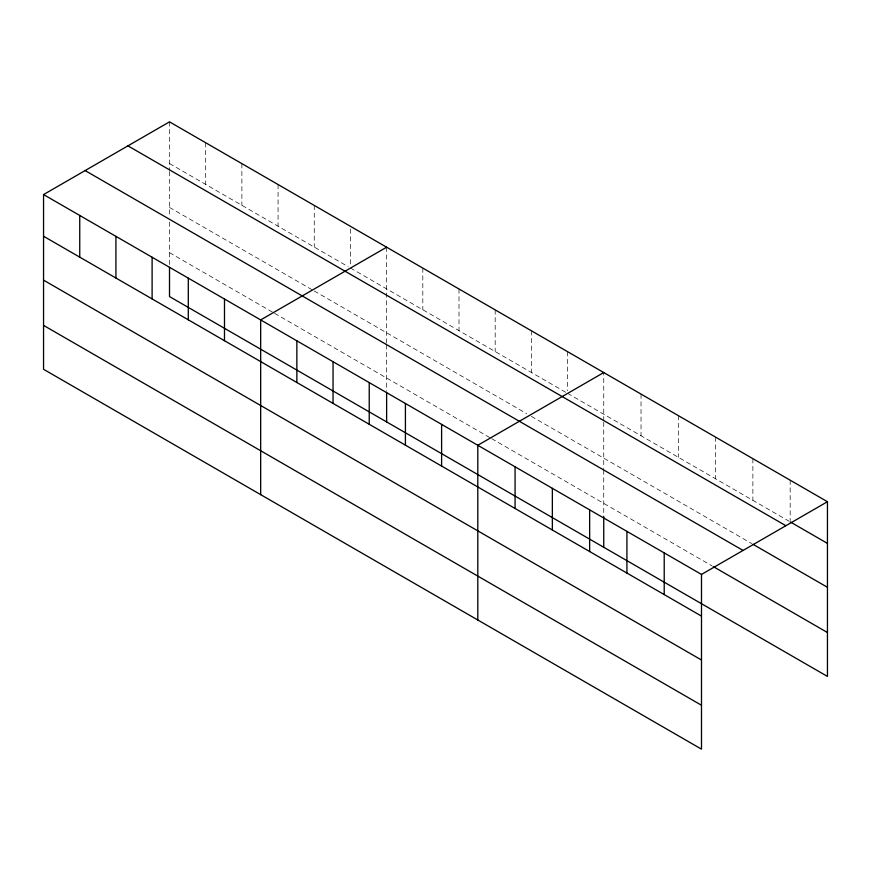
<?xml version="1.0" encoding="UTF-8"?>
<svg xmlns="http://www.w3.org/2000/svg" width="871" height="871" viewBox="0 0 871 871"><rect width="100%" height="100%" fill="white"/><g stroke="black" fill="none" stroke-linecap="round" stroke-linejoin="round"><path stroke-width="0.65" stroke-dasharray="4.36 3.27" d="M603.745 422.217L603.745 468.783M603.745 420.889L603.745 372.559M169.507 163.53L348.106 266.646M350.436 267.996L566.39 392.669M567.565 393.344L789.006 521.196M169.507 207.429L313.081 290.326M314.257 291.001L526.705 413.66M531.375 416.36L751.717 543.569M169.507 252.666L273.396 312.645M274.561 313.32L490.515 438.004M491.69 438.668L712.108 565.932M790.171 480.193L790.171 520.52M752.882 458.669L752.882 500.335M715.603 437.133L715.603 478.81M678.313 415.609L678.313 457.286M641.034 394.084L641.034 435.761M603.745 470.111L603.745 516.677M567.565 351.666L567.565 390.654M531.375 330.773L531.375 372.45M495.185 309.88L495.185 351.557M459.006 288.987L459.006 330.664M422.816 268.105L422.816 309.771M386.626 247.212L386.626 343.424M386.626 344.764L386.626 391.319M350.436 229.008L350.436 265.307M314.257 205.425L314.257 247.103M278.067 184.532L278.067 226.21M241.877 163.639L241.877 205.316M205.698 142.746L205.698 184.423M169.507 121.853L169.507 170.183M169.507 171.511L169.507 216.748M169.507 222.061L169.507 264.642"/><path stroke-width="1.31" d="M43.55 194.571L701.493 574.435L701.493 749.147L43.55 369.282L43.55 194.571L169.507 121.853L827.45 501.718L827.45 676.429L169.507 296.565L169.507 267.299M386.626 247.212L260.669 319.929L260.669 494.641M603.745 372.559L477.798 445.277L477.798 619.989M701.493 574.435L827.45 501.718M790.171 521.871L827.45 543.395M127.939 145.849L785.882 525.714M752.882 544.244L827.45 587.294M85.118 170.574L743.061 550.439M713.273 566.607L827.45 632.52M43.55 236.248L701.493 616.113M43.55 280.146L701.493 660.011M43.55 325.384L701.493 705.249M664.214 552.911L664.214 594.588M626.924 531.386L626.924 573.064M603.745 516.677L603.745 547.271M589.645 509.862L589.645 551.539M552.356 488.337L552.356 530.004M515.077 466.802L515.077 508.479M441.608 424.384L441.608 466.061M405.418 403.502L405.418 445.168M386.626 392.647L386.626 421.923M369.228 382.609L369.228 424.286M333.049 361.715L333.049 403.393M296.859 340.822L296.859 382.5M224.489 299.036L224.489 340.713M188.299 278.143L188.299 319.82M152.109 257.25L152.109 298.927M115.919 236.357L115.919 278.034M79.74 215.464L79.74 257.141"/></g></svg>
